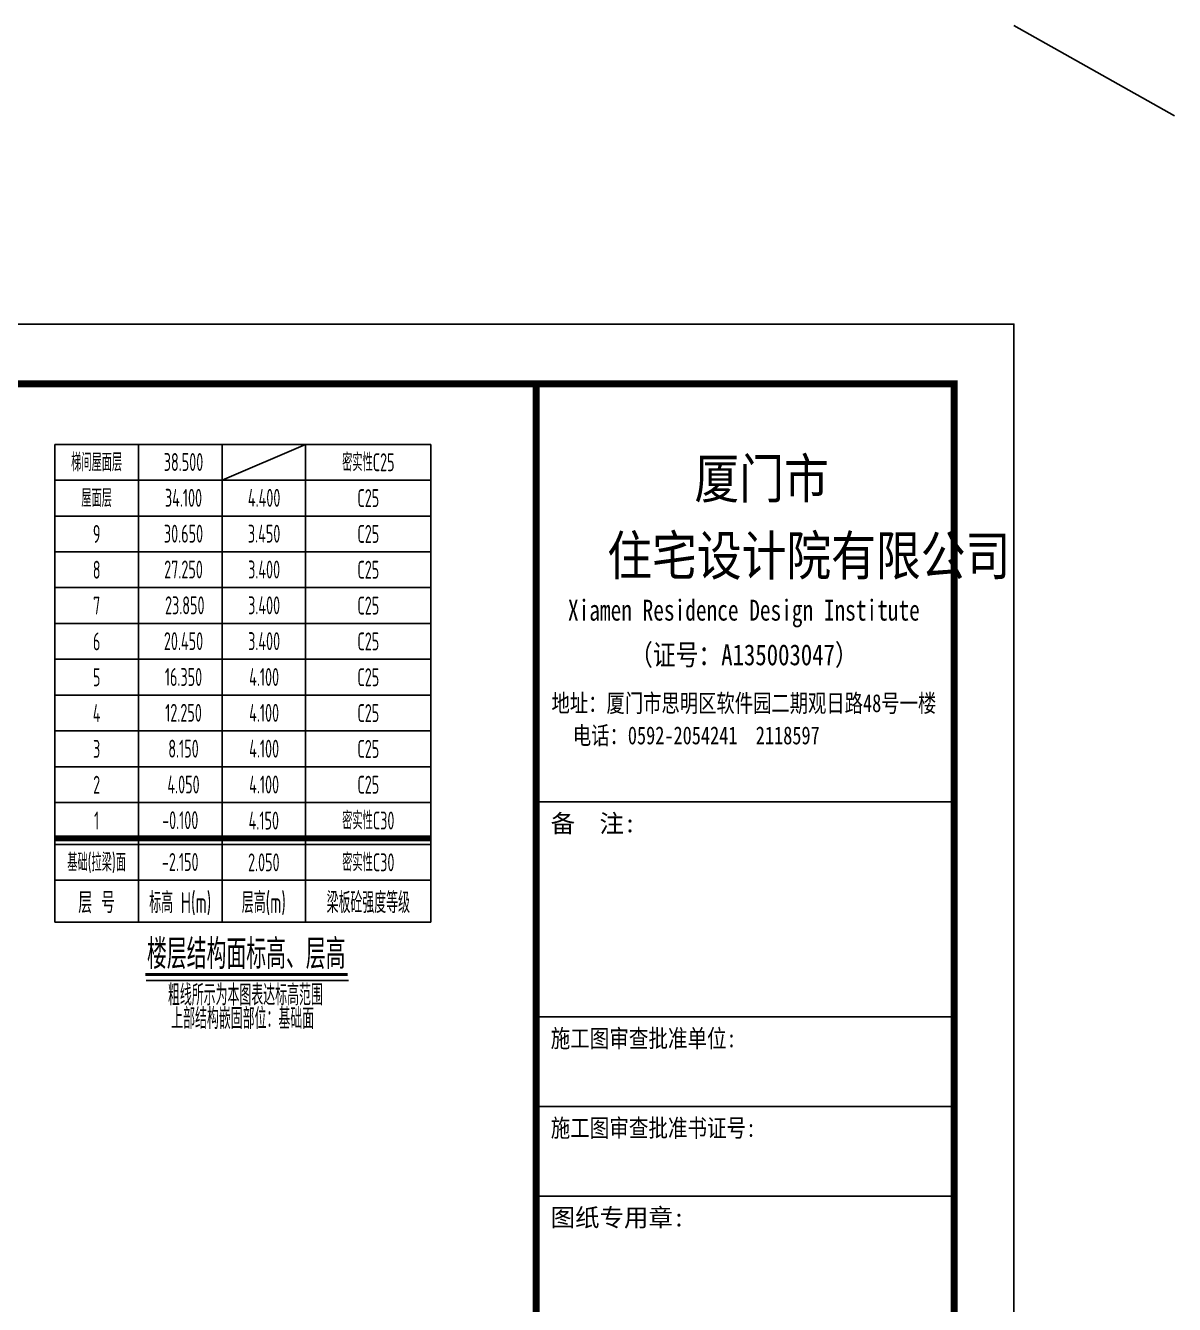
# Model space of a CAD drawing. Extents: x -441005 to 725361, y -182459 to 319313.
# Drawn here: x 356997 to 376239, y -155365 to -133950 of the extents above; entities that cross this region are included whole.
import ezdxf
from ezdxf.enums import TextEntityAlignment as Align

# ---------------------------------------------------------------- set-up
doc = ezdxf.new("R2010")
doc.units = 0
doc.header["$LTSCALE"] = 100
doc.layers.get('0').update_dxf_attribs({"linetype": 'CONTINUOUS'})
doc.layers.add('C层高表', color=2, linetype='CONTINUOUS')
doc.layers.add('图框', color=7, linetype='CONTINUOUS')
doc.styles.add('HZ', font='tssdeng.shx', dxfattribs={"width": 0.7, "height": 5, "bigfont": '1.shx'})
doc.styles.add('HZTXT', font='TXT', dxfattribs={"bigfont": 'HZTXT'})
doc.styles.add('图框字型一', font='SimSun.ttf')

# ---------------------------------------------------------------- blocks, each defined once
blk = doc.blocks.new('梁板层高表')
at = {"layer": 'C层高表', "color": 7}
for p, q in [((0, 8000), (0, 0)), ((0, 8000), (6300, 8000)), ((1400, 8000), (1400, 0)), ((2800, 8000), (2800, 0)), ((2800, 7400), (4200, 8000)), ((4200, 8000), (4200, 0)), ((6300, 8000), (6300, 0)), ((6300, 8000), (6300, 0)), ((0, 7400), (6300, 7400)), ((0, 7400), (6300, 7400)), ((0, 6800), (6300, 6800)), ((0, 6200), (6300, 6200)), ((0, 5600), (6300, 5600)), ((0, 5000), (6300, 5000)), ((0, 4400), (6300, 4400)), ((0, 3800), (6300, 3800)), ((0, 3200), (6300, 3200)), ((0, 2600), (6300, 2600)), ((0, 2000), (6300, 2000)), ((0, 1400), (6300, 1400)), ((0, 1300), (6300, 1300)), ((0, 700), (6300, 700)), ((0, 0), (6300, 0)), ((1532, -976), (4920, -976))]:
    blk.add_line(p, q, dxfattribs=at)
at = {"layer": 'C层高表', "color": 7, "const_width": 50}
blk.add_lwpolyline([(1517, -878), (4905, -878)], dxfattribs=at)
at = {"layer": 'C层高表', "color": 7, "style": 'HZ'}
for s, height, width, p in [('梯间屋面层', 300, 0.6, (700, 7550)), ('屋面层', 300, 0.6, (700, 6950)), ('9', 300, 0.6, (700, 6350)), ('8', 300, 0.6, (700, 5750)), ('7', 300, 0.6, (700, 5150)), ('6', 300, 0.6, (700, 4550)), ('5', 300, 0.6, (700, 3950)), ('4', 300, 0.6, (700, 3350)), ('3', 300, 0.6, (700, 2750)), ('2', 300, 0.6, (700, 2150)), ('1', 300, 0.6, (700, 1550)), ('基础(拉梁)面', 300, 0.6, (700, 850)), ('层 号', 350, 0.7, (700, 150)), ('标高 H(m)', 350, 0.6, (2100, 150)), ('层高(m)', 350, 0.6, (3500, 150)), ('梁板砼强度等级', 350, 0.6, (5250, 150)), ('楼层结构面标高、层高', 500, 0.7, (3206, -785)), ('粗线所示为本图表达标高范围', 350, 0.6, (3191, -1397)), ('上部结构嵌固部位：基础面', 350, 0.6, (3146, -1790))]:
    blk.add_text(s, height=height, dxfattribs=dict(at, width=width)).set_placement(p, align=Align.CENTER)
at = {"layer": 'C层高表', "color": 2, "style": 'HZ', "width": 0.6}
for s, p in [('38.500', (2155, 7554)), ('34.100', (2155, 6954)), ('4.400', (3505, 6954)), ('30.650', (2155, 6354)), ('3.450', (3505, 6354)), ('27.250', (2155, 5754)), ('3.400', (3505, 5754)), ('23.850', (2176, 5154)), ('3.400', (3505, 5154)), ('20.450', (2155, 4554)), ('3.400', (3505, 4554)), ('4.100', (3505, 3954)), ('4.100', (3505, 3354)), ('4.100', (3505, 2754)), ('4.100', (3505, 2154)), ('2.050', (3500, 850))]:
    blk.add_text(s, height=300, dxfattribs=at).set_placement(p, align=Align.CENTER)
at = {"layer": 'C层高表', "color": 6, "style": 'HZ', "width": 0.6}
for s, p in [('密实性C25', (5250, 7550)), ('密实性C30', (5250, 1550)), ('密实性C30', (5250, 850))]:
    blk.add_text(s, height=300, dxfattribs=at).set_placement(p, align=Align.CENTER)
at = {"layer": 'C层高表', "color": 4, "style": 'HZ', "width": 0.6}
for p in [(5250, 6950), (5250, 6350), (5250, 5750), (5250, 5150), (5250, 4550), (5250, 3950), (5250, 3350), (5250, 2750), (5250, 2150)]:
    blk.add_text('C25', height=300, dxfattribs=at).set_placement(p, align=Align.CENTER)
at = {"layer": 'C层高表', "style": 'HZ', "width": 0.6}
for s, p in [('16.350', (2155, 3954)), ('12.250', (2155, 3354)), ('8.150', (2155, 2754)), ('4.050', (2155, 2154)), ('-0.100', (2100, 1556)), ('4.150', (3500, 1550)), ('-2.150', (2100, 856))]:
    blk.add_text(s, height=300, dxfattribs=at).set_placement(p, align=Align.CENTER)
blk = doc.blocks.new('A2+1_2')
at = {"layer": '图框'}
for p, q in [((81100, 34000), (88100, 34000)), ((81100, 30400), (88100, 30400)), ((81100, 28900), (88100, 28900)), ((81100, 27400), (88100, 27400))]:
    blk.add_line(p, q, dxfattribs=at)
blk.add_lwpolyline([(0, 0), (89100, 0), (89100, 42000), (0, 42000)], close=True, dxfattribs=at)
at = {"layer": '图框', "const_width": 120}
blk.add_lwpolyline([(2500, 1000), (88100, 1000), (88100, 41000), (2500, 41000)], close=True, dxfattribs=at)
blk.add_lwpolyline([(81100, 41000), (81100, 1000)], dxfattribs=at)
at = {"layer": '图框'}
for s, height, style, p in [('厦门市', 750, 'HZTXT', (83750, 39013)), ('住宅设计院有限公司', 750, 'HZTXT', (82290, 37723)), ('备  注:', 300, '图框字型一', (81342, 33490)), ('图纸专用章:', 300, '图框字型一', (81342, 26890))]:
    blk.add_text(s, height=height, dxfattribs=dict(at, style=style)).set_placement(p)
at = {"layer": '图框', "style": '图框字型一'}
for s, height, width, p in [('Xiamen Residence Design Institute', 350, 0.75, (84578, 37036)), ('（证号：A135003047）', 350, 0.8, (84578, 36288)), ('地址：厦门市思明区软件园二期观日路48号一楼', 300, 0.75, (84578, 35504)), ('电话：0592-2054241  2118597', 300, 0.75, (83781, 34964))]:
    blk.add_text(s, height=height, dxfattribs=dict(at, width=width)).set_placement(p, align=Align.CENTER)
at = {"layer": '图框', "style": '图框字型一', "width": 0.8}
for s, p in [('施工图审查批准单位:', (81342, 29890)), ('施工图审查批准书证号:', (81342, 28390))]:
    blk.add_text(s, height=300, dxfattribs=at).set_placement(p)

msp = doc.modelspace()

# ---------------------------------------------------------------- linework, layer by layer
at = {"layer": 'C层高表', "color": 6, "const_width": 100}
msp.add_lwpolyline([(357487.5, -147562.5), (363787.5, -147562.5)], dxfattribs=at)
at = {"layer": '图框', "color": 1}
msp.add_line((373550, -133950), (376239.1, -135458.9), dxfattribs=at)

# ---------------------------------------------------------------- block references
msp.add_blockref('A2+1_2', (284450, -180950))
at = {"layer": 'C层高表'}
msp.add_blockref('梁板层高表', (357487.5, -148962.5), dxfattribs=at)

doc.saveas('drawing.dxf')
